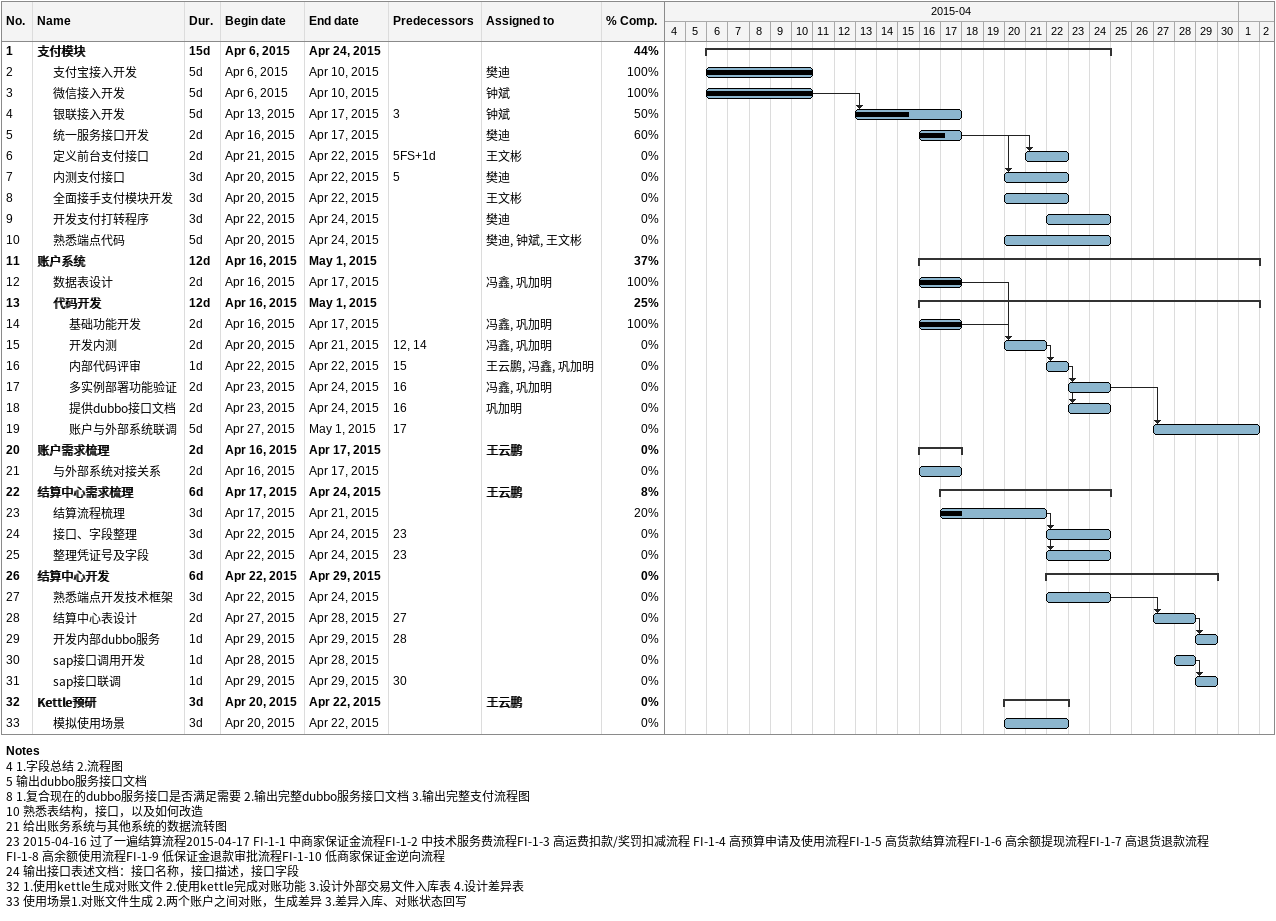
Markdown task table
| ID | Level | Task | Duration | Start | Finish | Predecessors | Resources | % complete |
|---|---|---|---|---|---|---|---|---|
| 1 | 1 | **支付模块** | 15d | 2015-04-06 | 2015-04-24 |  |  | 44 |
| 2 | 2 | 支付宝接入开发 | 5d | 2015-04-06 | 2015-04-10 |  | 樊迪 | 100 |
| 3 | 2 | 微信接入开发 | 5d | 2015-04-06 | 2015-04-10 |  | 钟斌 | 100 |
| 4 | 2 | 银联接入开发 | 5d | 2015-04-13 | 2015-04-17 | 3 | 钟斌 | 50 |
| 5 | 2 | 统一服务接口开发 | 2d | 2015-04-16 | 2015-04-17 |  | 樊迪 | 60 |
| 6 | 2 | 定义前台支付接口 | 2d | 2015-04-21 | 2015-04-22 | 5FS+1d | 王文彬 | 0 |
| 7 | 2 | 内测支付接口 | 3d | 2015-04-20 | 2015-04-22 | 5 | 樊迪 | 0 |
| 8 | 2 | 全面接手支付模块开发 | 3d | 2015-04-20 | 2015-04-22 |  | 王文彬 | 0 |
| 9 | 2 | 开发支付打转程序 | 3d | 2015-04-22 | 2015-04-24 |  | 樊迪 | 0 |
| 10 | 2 | 熟悉端点代码 | 5d | 2015-04-20 | 2015-04-24 |  | 樊迪, 钟斌, 王文彬 | 0 |
| 11 | 1 | **账户系统** | 12d | 2015-04-16 | 2015-05-01 |  |  | 37 |
| 12 | 2 | 数据表设计 | 2d | 2015-04-16 | 2015-04-17 |  | 冯鑫, 巩加明 | 100 |
| 13 | 2 | **代码开发** | 12d | 2015-04-16 | 2015-05-01 |  |  | 25 |
| 14 | 3 | 基础功能开发 | 2d | 2015-04-16 | 2015-04-17 |  | 冯鑫, 巩加明 | 100 |
| 15 | 3 | 开发内测 | 2d | 2015-04-20 | 2015-04-21 | 12, 14 | 冯鑫, 巩加明 | 0 |
| 16 | 3 | 内部代码评审 | 1d | 2015-04-22 | 2015-04-22 | 15 | 王云鹏, 冯鑫, 巩加明 | 0 |
| 17 | 3 | 多实例部署功能验证 | 2d | 2015-04-23 | 2015-04-24 | 16 | 冯鑫, 巩加明 | 0 |
| 18 | 3 | 提供dubbo接口文档 | 2d | 2015-04-23 | 2015-04-24 | 16 | 巩加明 | 0 |
| 19 | 3 | 账户与外部系统联调 | 5d | 2015-04-27 | 2015-05-01 | 17 |  | 0 |
| 20 | 1 | **账户需求梳理** | 2d | 2015-04-16 | 2015-04-17 |  | 王云鹏 | 0 |
| 21 | 2 | 与外部系统对接关系 | 2d | 2015-04-16 | 2015-04-17 |  |  | 0 |
| 22 | 1 | **结算中心需求梳理** | 6d | 2015-04-17 | 2015-04-24 |  | 王云鹏 | 8 |
| 23 | 2 | 结算流程梳理 | 3d | 2015-04-17 | 2015-04-21 |  |  | 20 |
| 24 | 2 | 接口、字段整理 | 3d | 2015-04-22 | 2015-04-24 | 23 |  | 0 |
| 25 | 2 | 整理凭证号及字段 | 3d | 2015-04-22 | 2015-04-24 | 23 |  | 0 |
| 26 | 1 | **结算中心开发** | 6d | 2015-04-22 | 2015-04-29 |  |  | 0 |
| 27 | 2 | 熟悉端点开发技术框架 | 3d | 2015-04-22 | 2015-04-24 |  |  | 0 |
| 28 | 2 | 结算中心表设计 | 2d | 2015-04-27 | 2015-04-28 | 27 |  | 0 |
| 29 | 2 | 开发内部dubbo服务 | 1d | 2015-04-29 | 2015-04-29 | 28 |  | 0 |
| 30 | 2 | sap接口调用开发 | 1d | 2015-04-28 | 2015-04-28 |  |  | 0 |
| 31 | 2 | sap接口联调 | 1d | 2015-04-29 | 2015-04-29 | 30 |  | 0 |
| 32 | 1 | **Kettle预研** | 3d | 2015-04-20 | 2015-04-22 |  | 王云鹏 | 0 |
| 33 | 2 | 模拟使用场景 | 3d | 2015-04-20 | 2015-04-22 |  |  | 0 |

Notes
- 4: 1.字段总结 2.流程图
- 5: 输出dubbo服务接口文档
- 8: 1.复合现在的dubbo服务接口是否满足需要 2.输出完整dubbo服务接口文档 3.输出完整支付流程图
- 10: 熟悉表结构，接口，以及如何改造
- 21: 给出账务系统与其他系统的数据流转图
- 23: 2015-04-16 过了一遍结算流程 2015-04-17 FI-1-1 中 商家保证金流程 FI-1-2 中 技术服务费流程 FI-1-3 高 运费扣款/奖罚扣减流程 FI-1-4 高 预算申请及使用流程 FI-1-5 高 货款结算流程 FI-1-6 高 余额提现流程 FI-1-7 高 退货退款流程 FI-1-8 高 余额使用流程 FI-1-9 低 保证金退款审批流程 FI-1-10 低 商家保证金逆向流程
- 24: 输出接口表述文档：接口名称，接口描述，接口字段
- 32: 1.使用kettle生成对账文件 2.使用kettle完成对账功能 3.设计外部交易文件入库表 4.设计差异表
- 33: 使用场景 1.对账文件生成 2.两个账户之间对账，生成差异 3.差异入库、对账状态回写
